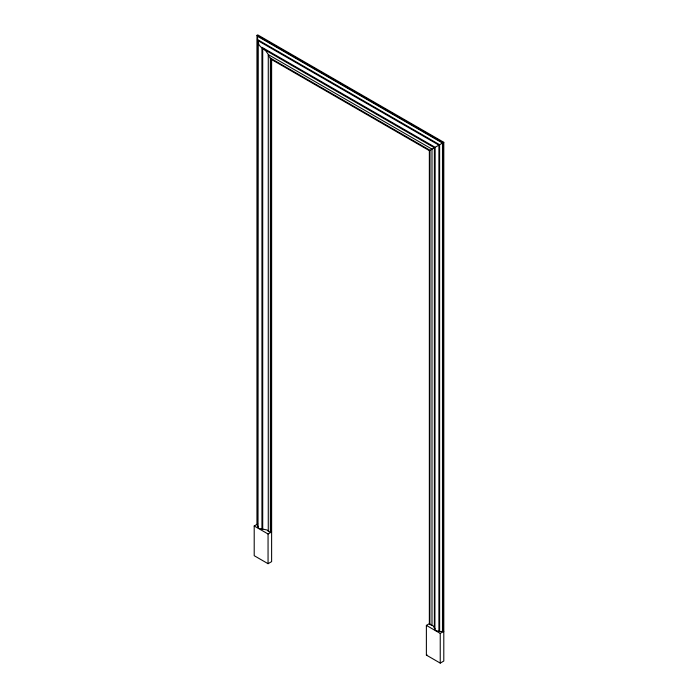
<?xml version="1.0" encoding="UTF-8"?>
<svg xmlns="http://www.w3.org/2000/svg" width="698" height="698" viewBox="0 0 698 698"><rect width="100%" height="100%" fill="white"/><g stroke="black" fill="none" stroke-linecap="round" stroke-linejoin="round"><path stroke-width="1.05" d="M268.268 55.404L268.39 54.662L265.476 50.396L260.598 46.801L258.941 44.689L257.457 39.542L257.562 36.287L442.488 143.055L442.488 631.454L443.038 631.769L443.038 142.741L257.012 35.336L257.012 524.364L257.815 525.76L257.457 526.344L257.457 39.542L439.618 144.713L439.618 631.515L435.901 630.66L434.906 629.701L435.142 147.295L261.942 47.298L261.942 528.927L267.029 529.983L268.791 531.658L271.033 532.269L271.033 59.234L268.268 55.404L268.268 531.161M438.911 631.097L438.911 145.123L258.173 40.781L257.937 527.531L258.941 528.491L261.942 528.927M270.37 531.893L270.37 58.091L430.012 150.262L429.881 624.466L433.318 625.993L435.142 628.924M439.618 631.515L442.488 631.454M443.797 142.305L443.797 661.041L440.237 663.1L426.382 655.099L426.382 625.391L429.349 623.68L429.349 150.646L443.797 142.305L257.763 34.9L257.012 35.336L257.562 36.287L257.562 524.687M429.349 150.646L271.033 59.234L271.618 58.894L271.618 561.637L268.058 563.696L254.203 555.695L254.203 525.987L257.763 523.936M254.203 525.987L268.058 533.987L271.618 531.928M426.382 625.391L440.237 633.391L443.797 631.332M426.382 655.099L426.975 654.759M268.39 54.662L431.992 149.119L431.992 625.199M429.349 623.68L430.012 624.056M257.457 526.344L258.173 526.754M440.237 633.391L440.237 663.1M434.374 628.479L434.374 147.74L262.71 48.633L262.71 529.372M268.058 533.987L268.058 563.696"/></g></svg>
